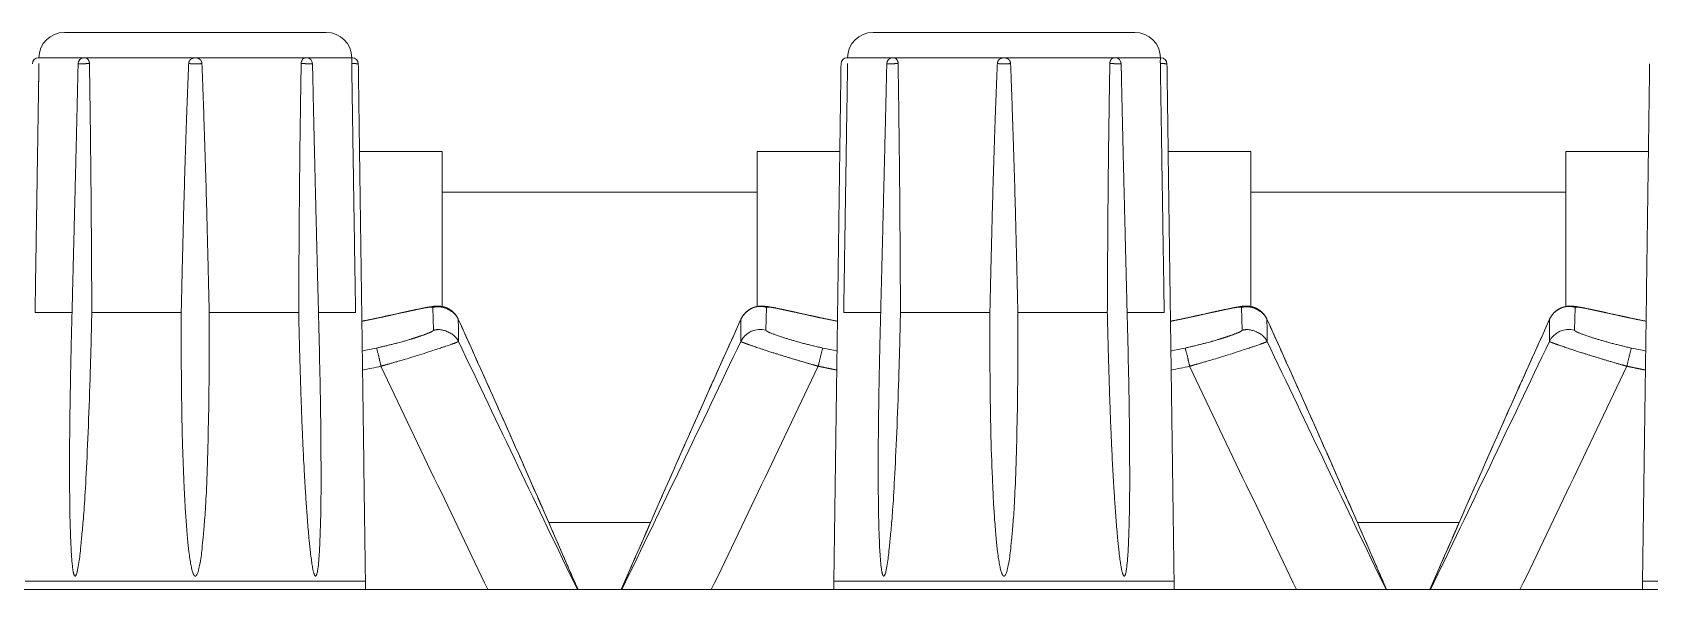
# Model space of a CAD drawing. Header units: metres. Extents: x 0.424 to 0.895, y -0.018 to 0.953.
# Drawn here: x 0.56197 to 0.59997, y 0.91859 to 0.93169 of the extents above; entities that cross this region are included whole.
import ezdxf

# ---------------------------------------------------------------- set-up
doc = ezdxf.new("R2010")
doc.units = ezdxf.units.M
doc.layers.add('Sichtbar (ISO)', color=7, linetype='Continuous', lineweight=50)
doc.layers.add('Sichtbar schmal (ISO)', color=7, linetype='Continuous', lineweight=35)

msp = doc.modelspace()

# ---------------------------------------------------------------- linework, layer by layer
at = {"layer": 'Sichtbar (ISO)', "lineweight": 9}
for p, q in [((0.5688749999999998, 0.9316868890251423), (0.5627249999999997, 0.9316868890251423)), ((0.5878749999999997, 0.9316868890251423), (0.5817249999999996, 0.9316868890251423)), ((0.562125032604207, 0.9310868890251423), (0.5621107625775174, 0.9310868890251423)), ((0.562125032604207, 0.9310868890251423), (0.5631865625342245, 0.9310868890251423)), ((0.5632123518628253, 0.9310868890251423), (0.5631865628135526, 0.9310868890251423)), ((0.5632123518628253, 0.9310868890251423), (0.5657841903901578, 0.9310868890251423)), ((0.5658154803055511, 0.9310868890251423), (0.5657841903901578, 0.9310868890251423)), ((0.5658154803055511, 0.9310868890251423), (0.5683874142925809, 0.9310868890251423)), ((0.5684132557942987, 0.9310868890251423), (0.5683874142925809, 0.9310868890251423)), ((0.5684132557955761, 0.9310868890251423), (0.5694749659938881, 0.9310868890251423)), ((0.5694892374224871, 0.9310868890251423), (0.5694749659938881, 0.9310868890251423)), ((0.581125032604207, 0.9310868890251423), (0.5811107625775174, 0.9310868890251423)), ((0.581125032604207, 0.9310868890251423), (0.5821865625342245, 0.9310868890251423)), ((0.5822123518628253, 0.9310868890251423), (0.5821865628135526, 0.9310868890251423)), ((0.5822123518628253, 0.9310868890251423), (0.5847841903901578, 0.9310868890251423)), ((0.5848154803055511, 0.9310868890251423), (0.5847841903901578, 0.9310868890251423)), ((0.5848154803055511, 0.9310868890251423), (0.5873874142925808, 0.9310868890251423)), ((0.5874132557942987, 0.9310868890251423), (0.5873874142925808, 0.9310868890251423)), ((0.5874132557955761, 0.9310868890251423), (0.5884749659938882, 0.9310868890251423)), ((0.588489237422487, 0.9310868890251423), (0.5884749659938882, 0.9310868890251423)), ((0.5716000000000001, 0.9288868890251423), (0.5696576910203268, 0.9288868890251423)), ((0.5716000000000001, 0.9252412509889885), (0.5716000000000001, 0.9288868890251423)), ((0.5809423089796726, 0.9288868890251423), (0.5789999999999997, 0.9288868890251423)), ((0.5789999999999997, 0.9288868890251423), (0.5789999999999997, 0.9252413664046341)), ((0.5906000000000001, 0.9288868890251423), (0.5886576910203264, 0.9288868890251423)), ((0.5906000000000001, 0.9252412509889885), (0.5906000000000001, 0.9288868890251423)), ((0.5999423089796726, 0.9288868890251423), (0.5979999999999998, 0.9288868890251423)), ((0.5979999999999998, 0.9288868890251423), (0.5979999999999998, 0.9252413664046341)), ((0.5789999999999997, 0.927926889025142), (0.5716000000000001, 0.927926889025142)), ((0.5979999999999998, 0.927926889025142), (0.5906000000000001, 0.927926889025142)), ((0.5620346618242713, 0.9251022770463762), (0.5629033871625936, 0.9251022770463762)), ((0.5633683282881763, 0.9251022770463762), (0.5654692055330113, 0.9251022770463762)), ((0.5661264350616286, 0.9251022770463762), (0.5682283201064658, 0.9251022770463762)), ((0.5686938062617012, 0.9251022770463762), (0.5695649576953353, 0.9251022770463762)), ((0.5810346618242709, 0.9251022770463762), (0.5819033871625936, 0.9251022770463762)), ((0.5823683282881763, 0.9251022770463762), (0.5844692055330113, 0.9251022770463762)), ((0.5851264350616286, 0.9251022770463762), (0.5872283201064654, 0.9251022770463762)), ((0.5876938062617008, 0.9251022770463762), (0.5885649576953353, 0.9251022770463762)), ((0.5716000000000001, 0.9246988456777513), (0.5716000000000001, 0.9246988558545077)), ((0.5789999999999997, 0.924698942140958), (0.5789999999999997, 0.9246989319017695)), ((0.5906000000000001, 0.9246988456777513), (0.5906000000000001, 0.9246988558545077)), ((0.5979999999999998, 0.924698942140958), (0.5979999999999998, 0.9246989319017695)), ((0.5703996729384855, 0.9239062863078209), (0.5703996729384846, 0.9239063101340078)), ((0.5801996729384853, 0.9239063049928591), (0.5801996729384857, 0.9239062764054897)), ((0.589399672938485, 0.9239062863078209), (0.5893996729384846, 0.9239063101340078)), ((0.5991996729384852, 0.9239063049928591), (0.5991996729384858, 0.9239062764054897)), ((0.5697958303747975, 0.9189062914685255), (0.5698, 0.9187868890251425)), ((0.5808041696252014, 0.9189062914685255), (0.5807999999999995, 0.9187868890251425)), ((0.5887958303747975, 0.9189062914685255), (0.5888, 0.9187868890251425)), ((0.5998041696252014, 0.9189062914685255), (0.5997999999999994, 0.9187868890251425)), ((0.7539999999999998, 0.9185868890251426), (0.5205999999999997, 0.9185868890251425)), ((0.5697999999999994, 0.9187868890251425), (0.5617999999999995, 0.9187868890251425)), ((0.5697999999999994, 0.9187868890251425), (0.5697999999999994, 0.9185868890251423)), ((0.5887999999999994, 0.9187868890251425), (0.5807999999999995, 0.9187868890251425)), ((0.5807999999999995, 0.9187868890251425), (0.5807999999999995, 0.9185868890251423)), ((0.5887999999999994, 0.9187868890251425), (0.5887999999999994, 0.9185868890251423)), ((0.6077999999999995, 0.9187868890251425), (0.5997999999999994, 0.9187868890251425)), ((0.5997999999999994, 0.9187868890251425), (0.5997999999999994, 0.9185868890251425))]:
    msp.add_line(p, q, dxfattribs=at)
for centre, radius, start, end in [((0.5627249999999997, 0.9310868890251423), 0.0006000000000000227, 90, 180), ((0.5688749999999998, 0.9310868890251423), 0.0005999999999999091, 0, 90), ((0.5817249999999996, 0.9310868890251423), 0.0006000000000000227, 90, 180), ((0.5878749999999997, 0.9310868890251423), 0.0005999999999999091, 0, 90), ((0.5621107625656853, 0.9309468890251424), 0.0001399999999999864, 90, 179.2095541219691), ((0.5631865625342245, 0.9309468890251424), 0.0001399999999999864, 90, 178.6807938020422), ((0.5684132557955761, 0.9309468890251424), 0.0001400000000000845, 1.244827532339354, 90.00000000037222), ((0.5694892374343141, 0.9309468890251424), 0.0001399999999996833, 0.7904458780334461, 90.00000000018613), ((0.5811107625656853, 0.9309468890251424), 0.0001399999999999864, 90, 179.2095541219691), ((0.5821865625342245, 0.9309468890251424), 0.0001399999999999864, 90, 178.6807938020422), ((0.5874132557955761, 0.9309468890251424), 0.0001399999999996298, 1.244827532343397, 90.00000000037221), ((0.5884892374343141, 0.9309468890251424), 0.0001399999999996833, 0.7904458780334461, 90.00000000018613)]:
    msp.add_arc(centre, radius, start, end, dxfattribs=at)
for points in [[(0.5632123518628253, 0.9310868890251424), (0.5632167155474664, 0.9310868890251424), (0.5632254141657915, 0.9310858163158953), (0.5632393157848644, 0.9310823648352828), (0.5632575489026374, 0.9310724837960329), (0.5632741047206411, 0.9310578571137142), (0.5632883324739962, 0.9310390349363274), (0.563298163277808, 0.9310196400137278), (0.5633046997900057, 0.9310016456513879), (0.5633092634916959, 0.9309825135117862), (0.5633117515087304, 0.9309626404055342), (0.5633119275002675, 0.9309525412200352)], [(0.5656442789711257, 0.9309528856916356), (0.565644863599279, 0.9309665271679569), (0.5656512840248613, 0.930993072846245), (0.5656627163418427, 0.9310178848737816), (0.5656787351708674, 0.93104002503299), (0.565698737617047, 0.9310586545560919), (0.5657219744891951, 0.9310730667767151), (0.5657466129463052, 0.9310823537678783), (0.5657715041215986, 0.9310868890251424), (0.5657841903901578, 0.9310868890251424)], [(0.5658154803055511, 0.9310868890251424), (0.5658216255930526, 0.9310868890251424), (0.5658338535400382, 0.9310858163187761), (0.5658533618266044, 0.9310823648441956), (0.5658788547080273, 0.9310724838109656), (0.5659019551808231, 0.9310578571341053), (0.5659217912978249, 0.9310390349613977), (0.565935547259042, 0.931019640038659), (0.5659447512756931, 0.9310016456705599), (0.5659512766441723, 0.9309825135238731), (0.5659549863695494, 0.9309626404096805), (0.5659553944395568, 0.9309525412200352)], [(0.5682878275331011, 0.9309528856916356), (0.5682880899266236, 0.9309665271679555), (0.5682924927844708, 0.9309930728462406), (0.5683005848523741, 0.9310178848737773), (0.5683120435003058, 0.9310400250329867), (0.5683263856725427, 0.9310586545560909), (0.568343045682336, 0.931073066776716), (0.5683606623414441, 0.931082353767879), (0.5683784051549939, 0.9310868890251424), (0.5683874142925813, 0.9310868890251424)], [(0.5694740404670308, 0.9309528856916356), (0.569473826919356, 0.9309665271679555), (0.5694736330750549, 0.9309930728462406), (0.5694736446702515, 0.9310178848737773), (0.569473830816539, 0.9310400250329867), (0.5694741112648491, 0.9310586545560909), (0.5694744352044975, 0.931073066776716), (0.5694747104656205, 0.931082353767879), (0.5694749114178851, 0.9310868890251425), (0.5694749659938886, 0.9310868890251425)], [(0.5822123518628248, 0.9310868890251424), (0.5822167155474665, 0.9310868890251424), (0.5822254141657911, 0.9310858163158953), (0.5822393157848644, 0.9310823648352828), (0.5822575489026374, 0.9310724837960329), (0.5822741047206411, 0.9310578571137142), (0.5822883324739961, 0.9310390349363274), (0.582298163277808, 0.9310196400137278), (0.5823046997900058, 0.9310016456513879), (0.5823092634916959, 0.9309825135117862), (0.5823117515087304, 0.9309626404055342), (0.5823119275002675, 0.9309525412200352)], [(0.5846442789711257, 0.9309528856916356), (0.584644863599279, 0.9309665271679569), (0.5846512840248613, 0.930993072846245), (0.5846627163418427, 0.9310178848737816), (0.5846787351708674, 0.93104002503299), (0.584698737617047, 0.9310586545560919), (0.5847219744891952, 0.9310730667767151), (0.5847466129463053, 0.9310823537678783), (0.5847715041215986, 0.9310868890251424), (0.5847841903901578, 0.9310868890251424)], [(0.5848154803055511, 0.9310868890251424), (0.5848216255930526, 0.9310868890251424), (0.5848338535400383, 0.9310858163187761), (0.5848533618266044, 0.9310823648441956), (0.5848788547080274, 0.9310724838109656), (0.584901955180823, 0.9310578571341053), (0.584921791297825, 0.9310390349613977), (0.5849355472590421, 0.931019640038659), (0.5849447512756926, 0.9310016456705599), (0.5849512766441723, 0.9309825135238731), (0.5849549863695495, 0.9309626404096805), (0.5849553944395568, 0.9309525412200352)], [(0.587287827533101, 0.9309528856916356), (0.5872880899266235, 0.9309665271679555), (0.5872924927844704, 0.9309930728462406), (0.5873005848523737, 0.9310178848737773), (0.5873120435003059, 0.9310400250329867), (0.5873263856725423, 0.9310586545560909), (0.587343045682336, 0.931073066776716), (0.5873606623414441, 0.931082353767879), (0.587378405154994, 0.9310868890251424), (0.5873874142925812, 0.9310868890251424)], [(0.5884740404670308, 0.9309528856916356), (0.588473826919356, 0.9309665271679555), (0.588473633075055, 0.9309930728462406), (0.5884736446702515, 0.9310178848737773), (0.588473830816539, 0.9310400250329867), (0.5884741112648492, 0.9310586545560909), (0.588474435204497, 0.931073066776716), (0.5884747104656205, 0.931082353767879), (0.5884749114178851, 0.9310868890251425), (0.5884749659938886, 0.9310868890251425)], [(0.5628930217350442, 0.9246965038311784), (0.5629330099558426, 0.9262597415550049), (0.5630105917493691, 0.9293864933281518), (0.5630465996414903, 0.9309501121691788)], [(0.5633119275002675, 0.9309525412200352), (0.5633237214849103, 0.9302757493672009), (0.5633508490553369, 0.9280240115153251), (0.5633651112324253, 0.9257763508049062), (0.5633683282881763, 0.9251022770463766)], [(0.5654692055330113, 0.9251022770463766), (0.5654840196680191, 0.9257720968303638), (0.5655393122402268, 0.9280260674933081), (0.5656155208266448, 0.9302818548070895), (0.5656442789711257, 0.9309528856916356)], [(0.5659553944395568, 0.9309525412200352), (0.5659827410716023, 0.9302757484676243), (0.5660562798623812, 0.9280240080022826), (0.5661113805190132, 0.9257763488940489), (0.5661264350616286, 0.9251022770463766)], [(0.5682283201064658, 0.9251022770463762), (0.5682314164921525, 0.9257720989650388), (0.5682458102431003, 0.9280260713666957), (0.568274920286068, 0.9302818557711248), (0.5682878275331011, 0.9309528856916356)], [(0.5685532227545093, 0.9309499304733198), (0.5685872132796055, 0.9293856919419102), (0.5686639999102906, 0.9262578294716312), (0.5687043034439696, 0.9246940885980768)], [(0.5818930217350441, 0.9246965038311784), (0.5819330099558426, 0.9262597415550049), (0.582010591749369, 0.9293864933281518), (0.5820465996414903, 0.9309501121691788)], [(0.5823119275002675, 0.9309525412200352), (0.5823237214849102, 0.9302757493672009), (0.5823508490553365, 0.9280240115153251), (0.5823651112324253, 0.9257763508049062), (0.5823683282881763, 0.9251022770463766)], [(0.5844692055330113, 0.9251022770463766), (0.5844840196680186, 0.9257720968303638), (0.5845393122402267, 0.9280260674933081), (0.5846155208266448, 0.9302818548070895), (0.5846442789711257, 0.9309528856916356)], [(0.5849553944395568, 0.9309525412200352), (0.5849827410716023, 0.9302757484676243), (0.5850562798623807, 0.9280240080022826), (0.5851113805190132, 0.9257763488940489), (0.5851264350616286, 0.9251022770463766)], [(0.5872283201064654, 0.9251022770463762), (0.5872314164921525, 0.9257720989650388), (0.5872458102431003, 0.9280260713666957), (0.5872749202860675, 0.9302818557711248), (0.587287827533101, 0.9309528856916356)], [(0.5875532227545093, 0.9309499304733198), (0.5875872132796055, 0.9293856919419102), (0.5876639999102906, 0.9262578294716312), (0.5877043034439691, 0.9246940885980768)], [(0.5633683282881763, 0.9251022770463766), (0.5633349143662387, 0.9235055048608798), (0.563215529204637, 0.9208010573714155), (0.5631258872421724, 0.919757943158889), (0.5630737591053228, 0.9192640829110108), (0.5630331529481802, 0.9190491220930801), (0.5630128039295139, 0.9189658309448245), (0.562998823577627, 0.9189327749694087), (0.5629924491795488, 0.9189205725318914), (0.5629871430225559, 0.9189136072726557), (0.5629831044372693, 0.9189095600088049), (0.5629793859590057, 0.9189073306113551), (0.5629762810695212, 0.918906324454083), (0.5629731972158176, 0.9189062645887014), (0.5629703514052423, 0.918907023354318), (0.5629672318888386, 0.9189087039748717), (0.5629640444518798, 0.9189115586803658), (0.562959985937063, 0.9189164152279214), (0.5629554486507948, 0.9189244451853211), (0.5629488384386556, 0.9189390002983254), (0.5629408658414066, 0.9189657212354096), (0.5629211731090092, 0.9190491928056856), (0.5628984465935016, 0.9192713414354767), (0.5628764294764931, 0.9195869035576977), (0.5628503474489764, 0.9203902262567614), (0.5628460899950138, 0.9211119327618849), (0.5628442000484404, 0.9220810600447908), (0.5628713033102665, 0.9238491020892016), (0.5628930134268368, 0.9246965041523678)], [(0.5661264350616286, 0.9251022770463766), (0.5661344554850036, 0.9235054123439596), (0.5660662912315986, 0.920800873773626), (0.5659802438349317, 0.9197578043217889), (0.5659260314739452, 0.9192640265505507), (0.5658771923081133, 0.919049104990602), (0.5658517532325793, 0.9189658345101928), (0.5658333100146475, 0.9189327802245055), (0.5658247832065633, 0.9189205746655593), (0.5658175576347433, 0.9189136081654443), (0.5658120083933629, 0.9189095605250965), (0.56580683895598, 0.9189073308784652), (0.565802488238429, 0.9189063245419129), (0.565798129309637, 0.9189062645270911), (0.5657940742006687, 0.9189070231511649), (0.5657895950616145, 0.9189087036008401), (0.5657849727943237, 0.9189115580572798), (0.5657790383903459, 0.9189164141736457), (0.5657722996440377, 0.918924443381726), (0.565762367842745, 0.9189389969505861), (0.5657500219445444, 0.9189657147517386), (0.5657188278382712, 0.9190491787720247), (0.5656778225481656, 0.9192713111809798), (0.5656341640171029, 0.9195868471020447), (0.5655659147768508, 0.9203900958071731), (0.5655322005682112, 0.9211117494807416), (0.5654888491375306, 0.9221789363176024), (0.5654647774547791, 0.9241724569728861), (0.5654692055330113, 0.9251022770463766)], [(0.5687043142430281, 0.9246940889184998), (0.5687422891599128, 0.9232234640042112), (0.5687593835985724, 0.9207460302103307), (0.5687290346891147, 0.919757943158889), (0.5687044901419992, 0.9192640829110099), (0.5686760201196819, 0.9190491220930795), (0.5686603855701671, 0.9189658309448241), (0.5686482792072349, 0.9189327749694085), (0.5686425968139822, 0.9189205725318912), (0.5686376857236498, 0.9189136072726556), (0.5686338767015702, 0.9189095600088049), (0.5686302846406877, 0.9189073306113551), (0.568627236763107, 0.9189063244540832), (0.5686241562077241, 0.9189062645887014), (0.5686212672337307, 0.9189070233543186), (0.5686180522171241, 0.9189087039748717), (0.5686147026365308, 0.9189115586803658), (0.5686103683384642, 0.9189164152279214), (0.5686053751977527, 0.9189244451853209), (0.5685979389120782, 0.9189390002983249), (0.5685884506850027, 0.9189657212354087), (0.5685640267656984, 0.9190491928056859), (0.5685287615606651, 0.919271341435478), (0.5684890338831335, 0.919586903557698), (0.56841859393453, 0.9203902262567601), (0.5683751730426645, 0.9211119327618851), (0.5683159536734249, 0.9221790845382296), (0.5682479613830157, 0.9241724912726244), (0.5682283201064658, 0.9251022770463762)], [(0.5697128716797621, 0.9248964325047989), (0.5699488551460908, 0.9249423062198292), (0.5701831970496389, 0.9249936212857057)], [(0.5701832010966461, 0.9249936125432974), (0.5702894454755448, 0.9250168765621261), (0.570497942143467, 0.9250629980449032), (0.5706888651786723, 0.9251052955742103), (0.570863182147247, 0.925143700182649), (0.5710211316668095, 0.925177666882385), (0.5711615357900958, 0.9252065023239999), (0.5712905433376652, 0.9252304470535453), (0.571401365380622, 0.9252479409187895), (0.5714837888030923, 0.9252507039744957), (0.5715183905208521, 0.925250445131313), (0.5715544399130456, 0.9252478615937452), (0.5715904253299606, 0.9252432772490374), (0.5716352118992493, 0.9252342415554804), (0.5716899511179915, 0.9252174643862355), (0.5717445145988711, 0.9251935485901152), (0.5717981299633131, 0.9251621073591483), (0.5718526269727101, 0.925120343322853), (0.5719057995100905, 0.9250653531360985), (0.5719418541457151, 0.9250145813687608), (0.5719661927356808, 0.9249721865791485), (0.5719762223828749, 0.9249499928162446)], [(0.5719767262846233, 0.9249488315179725), (0.5726863331335837, 0.9233790027328348), (0.5740798154241303, 0.9202301440847077), (0.574763640982548, 0.9186512261693058)], [(0.575807792314619, 0.9185868890251425), (0.5764985940072609, 0.920182228081675), (0.5779062552054044, 0.9233638529223376), (0.5786230644876912, 0.9249500259610057)], [(0.5786231233084789, 0.9249499923342319), (0.5786401416805117, 0.9249876508998602), (0.5786865826703772, 0.9250571471397553), (0.5787421434076466, 0.9251165217367933), (0.5788061786413506, 0.9251660448372795), (0.5788736967768562, 0.925203271874758), (0.5789434961217363, 0.9252290273972177), (0.5790032129605603, 0.9252426738700296), (0.5790527299606804, 0.925248730246605), (0.5790937094528188, 0.925250800858969), (0.5791280466714659, 0.9252504277182999), (0.5791704982904118, 0.9252483354223007), (0.5792187654456545, 0.9252432055147983), (0.5793154597353188, 0.92522997161125), (0.5794921066406602, 0.9251957902355413), (0.5796600142557761, 0.9251601590071965), (0.579782608746293, 0.9251334732270423), (0.5799455834152369, 0.9250975676422272), (0.5801607956532677, 0.9250497990127116), (0.5803084171623338, 0.925017258623563), (0.5803800859314077, 0.9250015079350236), (0.5804161440426312, 0.9249936123977336)], [(0.5804161463292764, 0.9249936215120323), (0.5806506660957843, 0.9249422697935319), (0.5808871283380279, 0.9248964337902795)], [(0.5823683282881763, 0.9251022770463766), (0.5823349143662387, 0.9235055048608798), (0.582215529204637, 0.9208010573714155), (0.5821258872421724, 0.919757943158889), (0.5820737591053228, 0.9192640829110108), (0.5820331529481803, 0.9190491220930801), (0.5820128039295138, 0.9189658309448245), (0.581998823577627, 0.9189327749694087), (0.5819924491795488, 0.9189205725318914), (0.5819871430225559, 0.9189136072726557), (0.5819831044372692, 0.9189095600088049), (0.5819793859590057, 0.9189073306113551), (0.5819762810695213, 0.918906324454083), (0.5819731972158176, 0.9189062645887014), (0.5819703514052419, 0.918907023354318), (0.5819672318888386, 0.9189087039748717), (0.5819640444518793, 0.9189115586803658), (0.581959985937063, 0.9189164152279214), (0.5819554486507947, 0.9189244451853211), (0.5819488384386556, 0.9189390002983254), (0.581940865841407, 0.9189657212354096), (0.5819211731090093, 0.9190491928056856), (0.5818984465935015, 0.9192713414354767), (0.5818764294764931, 0.9195869035576977), (0.5818503474489765, 0.9203902262567614), (0.5818460899950139, 0.9211119327618849), (0.5818442000484404, 0.9220810600447908), (0.5818713033102665, 0.9238491020892016), (0.5818930134268369, 0.9246965041523678)], [(0.5851264350616286, 0.9251022770463766), (0.5851344554850036, 0.9235054123439596), (0.5850662912315986, 0.920800873773626), (0.5849802438349317, 0.9197578043217889), (0.5849260314739452, 0.9192640265505507), (0.5848771923081133, 0.919049104990602), (0.5848517532325793, 0.9189658345101928), (0.5848333100146471, 0.9189327802245055), (0.5848247832065633, 0.9189205746655593), (0.5848175576347432, 0.9189136081654443), (0.5848120083933629, 0.9189095605250965), (0.5848068389559801, 0.9189073308784652), (0.5848024882384291, 0.9189063245419129), (0.584798129309637, 0.9189062645270911), (0.5847940742006688, 0.9189070231511649), (0.5847895950616145, 0.9189087036008401), (0.5847849727943237, 0.9189115580572798), (0.5847790383903455, 0.9189164141736457), (0.5847722996440377, 0.918924443381726), (0.584762367842745, 0.9189389969505861), (0.5847500219445444, 0.9189657147517386), (0.5847188278382707, 0.9190491787720247), (0.5846778225481655, 0.9192713111809798), (0.5846341640171029, 0.9195868471020447), (0.5845659147768508, 0.9203900958071731), (0.5845322005682112, 0.9211117494807416), (0.5844888491375306, 0.9221789363176024), (0.5844647774547791, 0.9241724569728861), (0.5844692055330113, 0.9251022770463766)], [(0.5877043142430282, 0.9246940889184998), (0.5877422891599128, 0.9232234640042112), (0.5877593835985724, 0.9207460302103307), (0.5877290346891147, 0.919757943158889), (0.5877044901419992, 0.9192640829110099), (0.5876760201196819, 0.9190491220930795), (0.5876603855701671, 0.9189658309448241), (0.5876482792072345, 0.9189327749694085), (0.5876425968139822, 0.9189205725318912), (0.5876376857236498, 0.9189136072726556), (0.5876338767015702, 0.9189095600088049), (0.5876302846406872, 0.9189073306113551), (0.5876272367631075, 0.9189063244540832), (0.5876241562077237, 0.9189062645887014), (0.5876212672337303, 0.9189070233543186), (0.5876180522171242, 0.9189087039748717), (0.5876147026365308, 0.9189115586803658), (0.5876103683384647, 0.9189164152279214), (0.5876053751977527, 0.9189244451853209), (0.5875979389120782, 0.9189390002983249), (0.5875884506850027, 0.9189657212354087), (0.5875640267656983, 0.9190491928056859), (0.5875287615606646, 0.919271341435478), (0.5874890338831334, 0.919586903557698), (0.58741859393453, 0.9203902262567601), (0.5873751730426641, 0.9211119327618851), (0.5873159536734249, 0.9221790845382296), (0.5872479613830157, 0.9241724912726244), (0.5872283201064654, 0.9251022770463762)], [(0.5887128716797622, 0.9248964325047989), (0.5889488551460904, 0.9249423062198295), (0.589183197049639, 0.9249936212857057)], [(0.5891832010966457, 0.9249936125432974), (0.5892894454755448, 0.9250168765621261), (0.5894979421434666, 0.9250629980449032), (0.5896888651786719, 0.9251052955742103), (0.589863182147247, 0.925143700182649), (0.5900211316668094, 0.925177666882385), (0.5901615357900958, 0.9252065023239999), (0.5902905433376652, 0.9252304470535453), (0.5904013653806216, 0.9252479409187895), (0.5904837888030923, 0.9252507039744957), (0.5905183905208521, 0.925250445131313), (0.5905544399130456, 0.9252478615937452), (0.5905904253299606, 0.9252432772490374), (0.5906352118992488, 0.9252342415554804), (0.5906899511179915, 0.9252174643862355), (0.5907445145988711, 0.9251935485901152), (0.5907981299633127, 0.9251621073591483), (0.5908526269727101, 0.925120343322853), (0.5909057995100904, 0.9250653531360985), (0.5909418541457151, 0.9250145813687608), (0.5909661927356807, 0.9249721865791485), (0.590976222382875, 0.9249499928162446)], [(0.5909767262846228, 0.9249488315179725), (0.5916863331335842, 0.9233790027328348), (0.5930798154241299, 0.9202301440847077), (0.5937636409825479, 0.9186512261693058)], [(0.594807792314619, 0.9185868890251425), (0.5954985940072608, 0.920182228081675), (0.596906255205404, 0.9233638529223376), (0.5976230644876908, 0.9249500259610057)], [(0.5976231233084788, 0.9249499923342319), (0.5976401416805113, 0.9249876508998602), (0.5976865826703772, 0.9250571471397553), (0.5977421434076466, 0.9251165217367933), (0.5978061786413507, 0.9251660448372795), (0.5978736967768565, 0.925203271874758), (0.5979434961217364, 0.9252290273972177), (0.5980032129605604, 0.9252426738700296), (0.5980527299606804, 0.925248730246605), (0.5980937094528183, 0.925250800858969), (0.5981280466714659, 0.9252504277182999), (0.5981704982904118, 0.9252483354223007), (0.598218765445655, 0.9252432055147986), (0.5983154597353189, 0.92522997161125), (0.5984921066406602, 0.9251957902355413), (0.5986600142557756, 0.9251601590071965), (0.5987826087462924, 0.9251334732270421), (0.5989455834152365, 0.9250975676422275), (0.5991607956532673, 0.9250497990127116), (0.5993084171623339, 0.9250172586235633), (0.5993800859314076, 0.9250015079350233), (0.5994161440426312, 0.9249936123977335)], [(0.5994161463292764, 0.9249936215120323), (0.5996506660957843, 0.9249422697935319), (0.5998871283380278, 0.9248964337902795)]]:
    msp.add_open_spline(points, degree=2, dxfattribs=at)
for points, degree, knots in [([(0.5621259396871544, 0.9309525412200352), (0.5621152723044931, 0.930275749367201), (0.56206614033528, 0.9271260792593139), (0.5620346618242713, 0.9251022770463766)], 2, [0, 0, 0, 0.3574562647680398, 1, 1, 1]), ([(0.5695649576953353, 0.9251022770463762), (0.5695334987019776, 0.9271281201088875), (0.5694845449663892, 0.9302818557711248), (0.5694740404670308, 0.9309528856916356)], 2, [0, 0, 0, 0.6423630513300831, 1, 1, 1]), ([(0.5696292241116778, 0.9309488203875145), (0.5697124409559153, 0.9249275550744784), (0.5697958303778302, 0.918906291372046)], 1, [0, 0, 0.4999999677464151, 1, 1]), ([(0.5808041696221692, 0.9189062913720456), (0.5808875590440838, 0.9249275550744784), (0.5809707758883211, 0.9309488203875145)], 1, [0, 0, 0.5000000322535936, 1, 1]), ([(0.5811259396871544, 0.9309525412200352), (0.5811152723044931, 0.930275749367201), (0.5810661403352798, 0.9271260792593139), (0.5810346618242709, 0.9251022770463766)], 2, [0, 0, 0, 0.3574562647680402, 1, 1, 1]), ([(0.5885649576953353, 0.9251022770463762), (0.5885334987019776, 0.9271281201088875), (0.5884845449663891, 0.9302818557711248), (0.5884740404670308, 0.9309528856916356)], 2, [0, 0, 0, 0.6423630513300832, 1, 1, 1]), ([(0.5886292241116777, 0.9309488203875145), (0.5887124409559154, 0.9249275550744784), (0.5887958303778302, 0.918906291372046)], 1, [0, 0, 0.4999999677464151, 1, 1]), ([(0.5998041696221688, 0.9189062913720456), (0.5998875590440836, 0.9249275550744784), (0.5999707758883212, 0.9309488203875145)], 1, [0, 0, 0.5000000322535936, 1, 1])]:
    msp.add_open_spline(points, degree=degree, knots=knots, dxfattribs=at)
at = {"layer": 'Sichtbar schmal (ISO)', "lineweight": 9}
for p, q in [((0.570183197326766, 0.9249936213427077), (0.5701806222991538, 0.9249923817983079)), ((0.5713814825302054, 0.9252218481294683), (0.5713940304008699, 0.9246832980960257)), ((0.5792052700562933, 0.9246833112847512), (0.5792179096062725, 0.9252218343652365)), ((0.589183197326766, 0.9249936213427079), (0.5891806222991534, 0.924992381798308)), ((0.5903814825302054, 0.9252218481294683), (0.5903940304008695, 0.9246832980960257)), ((0.5982052700562933, 0.9246833112847512), (0.5982179096062725, 0.9252218343652365)), ((0.5741028554223186, 0.9201687578470684), (0.5741029272856847, 0.9201687578470684)), ((0.5741029653177927, 0.9201687578470684), (0.5764964506461344, 0.9201687578470684)), ((0.5931028554223187, 0.9201687578470684), (0.5931029272856847, 0.9201687578470684)), ((0.5931029653177927, 0.9201687578470684), (0.5954964506461344, 0.9201687578470684))]:
    msp.add_line(p, q, dxfattribs=at)
at = {"layer": 'Sichtbar schmal (ISO)', "lineweight": 9, "flags": 128}
for points in [[(0.5747915287899721, 0.918586889025143, 0.004016558173003983), (0.5719783930964256, 0.9249440659586192)], [(0.5786209059511522, 0.9249440854425842, 0.003980419651347325), (0.5758077926518601, 0.9185868890251403)], [(0.5792179157482772, 0.925221855022892, 0.3754482282331115), (0.5786209939281045, 0.9249440490987337)], [(0.580418723153073, 0.9249923816290085, 0.005847642223268421), (0.5808871168004255, 0.9248956005778958)], [(0.593791528789972, 0.918586889025143, 0.004016558173003983), (0.5909783930964256, 0.9249440659586192)], [(0.5976209059511522, 0.9249440854425842, 0.003980419651408343), (0.5948077926518597, 0.9185868890251403)], [(0.5982179157482771, 0.925221855022892, 0.3754482282337179), (0.5976209939281045, 0.9249440490987337)], [(0.599418723153073, 0.9249923816290085, 0.005847642223268421), (0.5998871168004255, 0.9248956005778958)], [(0.5792052762812857, 0.9246833331365352, 0.3669132456707611), (0.5786144670092951, 0.9244194587499329)], [(0.5982052762812857, 0.9246833331365352, 0.366913245670759), (0.5976144670092951, 0.9244194587499329)], [(0.5697225627713398, 0.9241962731815796, 0.004290869197500108), (0.5700560769216393, 0.9242665108174766)], [(0.5719848873384219, 0.9244194633247249, 0.001549054283423785), (0.5747789202653724, 0.9185868890251421)], [(0.5758204288915392, 0.9185868890250992, 0.001546169679697359), (0.5786144610982944, 0.9244194617126442)], [(0.5805432700093358, 0.9242665106011753, 0.004299233259914985), (0.5808774354081836, 0.9241961416709026)], [(0.5887225627713398, 0.9241962731815796, 0.004290869197495257), (0.5890560769216392, 0.9242665108174766)], [(0.5909848873384219, 0.9244194633247249, 0.001549054283423785), (0.5937789202653723, 0.9185868890251421)], [(0.5948204288915392, 0.9185868890250992, 0.001546169679697359), (0.5976144610982944, 0.9244194617126442)], [(0.5995432700093358, 0.9242665106011753, 0.004299233259261273), (0.5998774354081836, 0.9241961416709026)], [(0.5697287505701868, 0.9237493052114221, 0.005412887690182015), (0.5701624863244135, 0.9238395701035256)], [(0.5701624863481718, 0.9238395700773316, 0.001423031627097774), (0.5726759263173805, 0.9185868890251299)], [(0.5779234216935627, 0.9185868890251427, 0.001423594579348831), (0.5804368607313897, 0.9238395698443544)], [(0.5887287505701868, 0.9237493052114221, 0.005412887689682007), (0.5891624863244135, 0.9238395701035256)], [(0.5891624863481718, 0.9238395700773316, 0.001423031627097774), (0.5916759263173805, 0.9185868890251299)], [(0.5969234216935617, 0.9185868890251414, 0.001423594579402448), (0.5994368607314148, 0.9238395698444082)]]:
    msp.add_lwpolyline(points, format="xyb", dxfattribs=at)
at = {"layer": 'Sichtbar schmal (ISO)', "lineweight": 9}
for points in [[(0.5630466005712671, 0.9309501116226863), (0.5630465988320205, 0.9309499061213229), (0.5630495605387793, 0.9309495510198815), (0.5630557585534468, 0.930949240850872), (0.5630657925877983, 0.9309490009115912), (0.5630765793550688, 0.930948882143892), (0.5630860423555457, 0.9309488289819836), (0.5630994559471598, 0.9309488100256023), (0.5631184245822844, 0.930948881432468), (0.5631455205110012, 0.9309490947947654), (0.5631829100173629, 0.9309495874632996), (0.5632315472419493, 0.9309504433656499), (0.5632897507447576, 0.9309518456782064), (0.5633119275002675, 0.9309525412200352)], [(0.5694740404670308, 0.9309528856916356), (0.5694780925860398, 0.9309527908947457), (0.5694861712380114, 0.9309525989945855), (0.5695117650799559, 0.9309519827483694), (0.5695515683049309, 0.9309509637314382), (0.5695809173133295, 0.9309501857894871), (0.569601710188854, 0.9309496198529774), (0.5696153053538239, 0.9309492408508723), (0.5696236696537728, 0.930949000911591), (0.5696275803546476, 0.9309488821438923), (0.5696291511232727, 0.9309488289819836), (0.5696292178587398, 0.9309488216024301)], [(0.5820466005712671, 0.9309501116226863), (0.5820465988320205, 0.9309499061213229), (0.5820495605387798, 0.9309495510198815), (0.5820557585534468, 0.930949240850872), (0.5820657925877983, 0.9309490009115912), (0.5820765793550688, 0.930948882143892), (0.5820860423555457, 0.9309488289819836), (0.5820994559471598, 0.9309488100256023), (0.5821184245822839, 0.930948881432468), (0.5821455205110012, 0.9309490947947654), (0.5821829100173629, 0.9309495874632996), (0.5822315472419493, 0.9309504433656499), (0.5822897507447576, 0.9309518456782064), (0.5823119275002675, 0.9309525412200352)], [(0.5884740404670308, 0.9309528856916356), (0.5884780925860398, 0.9309527908947457), (0.5884861712380114, 0.9309525989945855), (0.588511765079956, 0.9309519827483694), (0.5885515683049309, 0.9309509637314382), (0.5885809173133295, 0.9309501857894871), (0.588601710188854, 0.9309496198529774), (0.5886153053538239, 0.9309492408508723), (0.5886236696537728, 0.930949000911591), (0.5886275803546475, 0.9309488821438923), (0.5886291511232727, 0.9309488289819836), (0.5886292178587398, 0.9309488216024301)], [(0.5697128814399114, 0.9248957277000257), (0.569947325754981, 0.9249413253421447), (0.5701806222991538, 0.924992381798308)], [(0.5701807334637026, 0.9249923964098183), (0.5703089955334624, 0.925020465588337), (0.5705557712143406, 0.9250750626870006), (0.5707000500840856, 0.9251068581355695), (0.5707623015605575, 0.9251205276971165), (0.5708665699745263, 0.9251432877418431), (0.5709993120506558, 0.925171612423062), (0.5712163825806099, 0.9252157625392623), (0.571381053028095, 0.9252359988202775), (0.571381484738504, 0.9252218712132549)], [(0.5719783518147822, 0.9249440494374591), (0.5719118560472423, 0.9250944503217577), (0.5715395801073466, 0.9252677284576463), (0.5713814763890047, 0.9252218687914718)], [(0.5719762033954755, 0.9249499843018334), (0.5719775072966164, 0.9249471018110269), (0.5719783582516691, 0.9249440520993989)], [(0.571984879203623, 0.9244195142886101), (0.5719817639575357, 0.9246784120097473), (0.5719783518290922, 0.9249440488409832)], [(0.5786209939137359, 0.9249440484992903), (0.578617582288983, 0.924678411516249), (0.5786144676820237, 0.9244195139801008)], [(0.5786230633653483, 0.9249500194961957), (0.5786217584073003, 0.9249471366316864), (0.5786209067947745, 0.9249440875128094)], [(0.579217907394285, 0.9252218574468515), (0.5792183391131309, 0.925235985194276), (0.5793829538876787, 0.9252157650038454), (0.579557662148876, 0.9251802309049846), (0.5795883251616417, 0.9251739021102019), (0.5796502090550336, 0.9251609689536424), (0.5797519263016873, 0.925139107675577), (0.579837041447405, 0.9251205284255305), (0.5798992936235061, 0.9251068587111559), (0.5800435618656463, 0.9250750657121051), (0.5802902923662016, 0.925020478404806), (0.5804185574152227, 0.924992408202453)], [(0.580418723153073, 0.9249923816290087), (0.5804175155207625, 0.924993316269761), (0.5804161325846278, 0.9249935674241727)], [(0.5887128814399114, 0.9248957277000256), (0.588947325754981, 0.9249413253421443), (0.5891806222991538, 0.924992381798308)], [(0.5891807334637026, 0.9249923964098183), (0.5893089955334624, 0.925020465588337), (0.5895557712143402, 0.9250750626870006), (0.5897000500840852, 0.9251068581355695), (0.5897623015605574, 0.9251205276971165), (0.5898665699745258, 0.9251432877418431), (0.5899993120506558, 0.925171612423062), (0.5902163825806089, 0.9252157625392623), (0.5903810530280951, 0.9252359988202775), (0.590381484738504, 0.9252218712132549)], [(0.5909783518147822, 0.9249440494374591), (0.5909118560472423, 0.9250944503217577), (0.5905395801073466, 0.9252677284576463), (0.5903814763890047, 0.9252218687914718)], [(0.5909762033954751, 0.9249499843018334), (0.5909775072966165, 0.924947101811027), (0.5909783582516686, 0.9249440520993989)], [(0.590984879203623, 0.9244195142886101), (0.5909817639575355, 0.9246784120097473), (0.5909783518290916, 0.9249440488409832)], [(0.5976209939137359, 0.9249440484992903), (0.5976175822889829, 0.9246784115162492), (0.5976144676820238, 0.9244195139801008)], [(0.5976230633653483, 0.9249500194961957), (0.5976217584073004, 0.9249471366316862), (0.5976209067947745, 0.9249440875128094)], [(0.598217907394285, 0.9252218574468509), (0.5982183391131309, 0.9252359851942764), (0.5983829538876791, 0.9252157650038454), (0.5985576621488755, 0.9251802309049846), (0.5985883251616417, 0.9251739021102019), (0.5986502090550336, 0.9251609689536424), (0.5987519263016873, 0.925139107675577), (0.598837041447405, 0.9251205284255305), (0.598899293623506, 0.9251068587111559), (0.5990435618656459, 0.9250750657121051), (0.5992902923662016, 0.925020478404806), (0.5994185574152227, 0.924992408202453)], [(0.599418723153073, 0.9249923816290085), (0.5994175155207624, 0.9249933162697609), (0.5994161325846278, 0.9249935674241725)], [(0.5713940336302569, 0.9246832865314496), (0.5713943605019265, 0.9246687337117726), (0.5711993857139775, 0.9245841998902361), (0.5709711279155224, 0.9245091670117112), (0.5708652096415437, 0.9244760703319077), (0.5706446286808793, 0.9244105798932114), (0.5702579173403298, 0.9243108314531032), (0.5700560832401131, 0.9242665084810462)], [(0.5719848798761966, 0.9244194590874331), (0.571915033946351, 0.9245652211077072), (0.5715493852694223, 0.9247285103372211), (0.5713940241751085, 0.9246833199415045)], [(0.5805432638291184, 0.9242665082411844), (0.5802723539733435, 0.9243260003020383), (0.5797690663462056, 0.924463056122537), (0.579402991809314, 0.9245830198244602), (0.57920493746852, 0.9246686348411552), (0.5792052668307435, 0.9246832997286083)], [(0.5903940336302569, 0.9246832865314496), (0.5903943605019265, 0.9246687337117726), (0.5901993857139776, 0.9245841998902361), (0.5899711279155224, 0.9245091670117112), (0.5898652096415438, 0.9244760703319077), (0.5896446286808793, 0.9244105798932114), (0.5892579173403294, 0.9243108314531032), (0.5890560832401132, 0.9242665084810462)], [(0.5909848798761965, 0.9244194590874331), (0.590915033946351, 0.9245652211077072), (0.5905493852694224, 0.9247285103372211), (0.5903940241751086, 0.9246833199415045)], [(0.5995432638291184, 0.9242665082411844), (0.5992723539733431, 0.9243260003020383), (0.5987690663462055, 0.924463056122537), (0.598402991809314, 0.9245830198244602), (0.59820493746852, 0.9246686348411552), (0.5982052668307435, 0.9246832997286083)], [(0.5701624863244135, 0.9238395701035262), (0.5701276999023359, 0.9239956797467117), (0.5700619785669139, 0.9242593699200929), (0.5700560769216393, 0.9242665108174766)], [(0.5701624868540578, 0.9238395696647491), (0.5702541491093054, 0.923864846488897), (0.5704354094553962, 0.9239164333360981), (0.57088624907701, 0.924047801625618), (0.571496841300139, 0.9242435947948434), (0.5717341979887667, 0.9243253941161873), (0.571808797086521, 0.9243516251745337), (0.5718449796789616, 0.9243646397067908), (0.5718549008111984, 0.9243682238804997), (0.571886603318924, 0.9243797276573132), (0.5719292983574826, 0.9243956896516696), (0.5719632259076295, 0.9244089158591113), (0.5719834404918381, 0.9244177703244094), (0.5719849008389153, 0.924419469777601)], [(0.578614446083386, 0.9244194693846317), (0.5786158980810557, 0.9244177700793887), (0.5786359998147075, 0.9244089632257728), (0.5786698648511831, 0.9243957609365174), (0.5787126404411522, 0.9243797657440733), (0.5787443821183931, 0.9243682470044485), (0.5787541669686123, 0.924364711652661), (0.5787902976668318, 0.9243517136812733), (0.578865031900136, 0.9243254338175764), (0.5790078249861128, 0.9242762243748347), (0.5792667112429756, 0.9241902816405627), (0.5795676294169241, 0.9240946788736883), (0.5799003889269805, 0.9239932229091796), (0.5801654691892083, 0.9239159899483416), (0.5803458188503575, 0.923864662378228), (0.5804368602728852, 0.9238395694253725)], [(0.5805432700093358, 0.9242665106011749), (0.5805373683728996, 0.9242593697055084), (0.5804716471278809, 0.9239956795257176), (0.5804368607524163, 0.9238395698747723)], [(0.5891624863244135, 0.9238395701035262), (0.5891276999023359, 0.9239956797467117), (0.5890619785669134, 0.9242593699200929), (0.5890560769216387, 0.9242665108174766)], [(0.5891624868540577, 0.9238395696647491), (0.5892541491093054, 0.923864846488897), (0.5894354094553962, 0.9239164333360981), (0.589886249077009, 0.924047801625618), (0.5904968413001399, 0.9242435947948434), (0.5907341979887667, 0.9243253941161873), (0.590808797086521, 0.9243516251745337), (0.5908449796789617, 0.9243646397067908), (0.5908549008111984, 0.9243682238804997), (0.590886603318924, 0.9243797276573132), (0.5909292983574821, 0.9243956896516696), (0.5909632259076295, 0.9244089158591113), (0.5909834404918376, 0.9244177703244094), (0.5909849008389153, 0.924419469777601)], [(0.5976144460833859, 0.9244194693846317), (0.5976158980810558, 0.9244177700793887), (0.5976359998147069, 0.9244089632257728), (0.5976698648511831, 0.9243957609365174), (0.5977126404411521, 0.9243797657440733), (0.5977443821183931, 0.9243682470044485), (0.5977541669686122, 0.924364711652661), (0.5977902976668318, 0.9243517136812733), (0.5978650319001355, 0.9243254338175764), (0.5980078249861133, 0.9242762243748347), (0.5982667112429751, 0.9241902816405627), (0.5985676294169241, 0.9240946788736883), (0.5989003889269804, 0.9239932229091796), (0.5991654691892088, 0.9239159899483416), (0.5993458188503575, 0.923864662378228), (0.5994368602728852, 0.9238395694253725)], [(0.5995432700093358, 0.9242665106011749), (0.5995373683728996, 0.9242593697055084), (0.5994716471278809, 0.9239956795257176), (0.5994368607524163, 0.9238395698747723)], [(0.5804368607524167, 0.9238395698747732), (0.5805093133501361, 0.9238236719927606), (0.5806543480248708, 0.9237929467202919), (0.5807629941424459, 0.9237707516602767), (0.580835151903462, 0.9237562807160651), (0.5808712476515209, 0.923749176847408)], [(0.5994368607524168, 0.9238395698747732), (0.5995093133501361, 0.9238236719927606), (0.5996543480248708, 0.9237929467202919), (0.5997629941424458, 0.9237707516602767), (0.599835151903462, 0.9237562807160651), (0.5998712476515209, 0.923749176847408)]]:
    msp.add_open_spline(points, degree=2, dxfattribs=at)
for points, knots in [([(0.5656442789711257, 0.9309528856916358), (0.5656442790564609, 0.9309527931828547), (0.5656446829599346, 0.9309526059596236), (0.5656473030726318, 0.9309519910552955), (0.5656633688575554, 0.9309509690385182), (0.5656858388806147, 0.9309501886623663), (0.5657099912316697, 0.9309496209904671), (0.565734348588421, 0.9309492409626103), (0.5657569552805782, 0.9309490005286316), (0.5657761655980487, 0.9309488817150859), (0.5657986079298485, 0.9309487881821153), (0.5658337957069768, 0.9309488821296077), (0.5658632160085478, 0.9309490961986103), (0.5658963579963308, 0.930949589673465), (0.5659307391002619, 0.9309504458665259), (0.5659554234009591, 0.9309518465504748), (0.5659553944395568, 0.9309525412200352)], [0, 0, 0, 0.06249999999160556, 0.1249999999914048, 0.1874999999919884, 0.2499999999927748, 0.3124999999934648, 0.3749999999940567, 0.4374999999947431, 0.4999999999956172, 0.5624999999963785, 0.6874999999979091, 0.7499999999983975, 0.8124999999988837, 0.8749999999993044, 0.9374999999996622, 1, 1, 1]), ([(0.5682878275331011, 0.9309528856916356), (0.5682906928757636, 0.9309527908947457), (0.5682967052236196, 0.9309525989945848), (0.5683167044375448, 0.9309519827483694), (0.568356233764254, 0.9309509637314382), (0.5684295346810581, 0.9309494484973504), (0.5684732780701991, 0.9309490009115912), (0.5684895954036845, 0.930948882143892), (0.5685012798064547, 0.9309488289819836), (0.5685149358340338, 0.9309488100256023), (0.5685291776491078, 0.930948881432468), (0.5685436973016483, 0.9309490947947654), (0.5685531992196677, 0.9309495874632996), (0.5685532226507373, 0.9309499260942011)], [0, 0, 0, 0.07142857142943719, 0.1428571428580508, 0.214285714286773, 0.2857142857155514, 0.5000000000015158, 0.5714285714300494, 0.6428571428585832, 0.7142857142869048, 0.785714285715044, 0.8571428571433536, 0.9285714285718338, 1, 1, 1]), ([(0.5846442789711257, 0.9309528856916358), (0.5846442790564609, 0.9309527931828547), (0.5846446829599347, 0.9309526059596236), (0.5846473030726318, 0.9309519910552955), (0.584663368857556, 0.9309509690385182), (0.5846858388806147, 0.9309501886623663), (0.5847099912316696, 0.9309496209904671), (0.584734348588421, 0.9309492409626103), (0.5847569552805783, 0.9309490005286316), (0.5847761655980487, 0.9309488817150859), (0.5847986079298482, 0.9309487881821155), (0.5848337957069768, 0.9309488821296077), (0.5848632160085478, 0.9309490961986103), (0.5848963579963308, 0.930949589673465), (0.5849307391002619, 0.9309504458665259), (0.5849554234009591, 0.9309518465504748), (0.5849553944395568, 0.9309525412200352)], [0, 0, 0, 0.06249999998877551, 0.1249999999879542, 0.1874999999887017, 0.2499999999896521, 0.3124999999906024, 0.3749999999915443, 0.4374999999924472, 0.499999999993394, 0.5624999999943409, 0.6874999999960414, 0.7499999999968634, 0.8124999999976464, 0.8749999999984295, 0.9374999999991809, 1, 1, 1]), ([(0.587287827533101, 0.9309528856916356), (0.5872906928757636, 0.9309527908947457), (0.5872967052236197, 0.9309525989945848), (0.5873167044375444, 0.9309519827483694), (0.5873562337642536, 0.9309509637314382), (0.5874295346810579, 0.9309494484973504), (0.587473278070199, 0.9309490009115912), (0.5874895954036844, 0.930948882143892), (0.5875012798064547, 0.9309488289819836), (0.5875149358340338, 0.9309488100256023), (0.5875291776491078, 0.930948881432468), (0.5875436973016482, 0.9309490947947654), (0.5875531992196676, 0.9309495874632996), (0.5875532226507373, 0.9309499260942011)], [0, 0, 0, 0.07142857142866031, 0.1428571428573206, 0.2142857142859657, 0.2857142857145103, 0.5000000000002109, 0.5714285714287521, 0.6428571428572935, 0.7142857142858346, 0.7857142857142843, 0.8571428571428173, 0.9285714285714356, 1, 1, 1])]:
    msp.add_open_spline(points, degree=2, knots=knots, dxfattribs=at)

doc.saveas('drawing.dxf')
